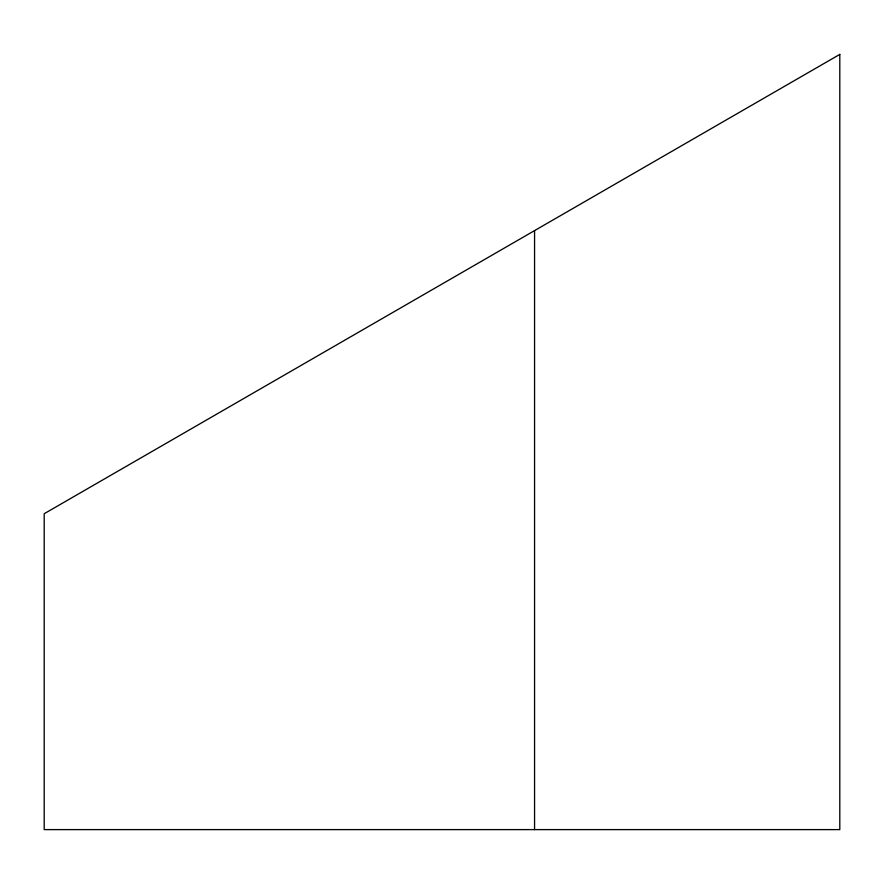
<?xml version="1.0" encoding="UTF-8"?>
<svg xmlns="http://www.w3.org/2000/svg" width="884" height="884" viewBox="0 0 884 884"><rect width="100%" height="100%" fill="white"/><g stroke="black" fill="none" stroke-linecap="round" stroke-linejoin="round"><path stroke-width="1.33" d="M534.566 230.613L534.566 829.612M839.8 54.388L44.2 513.726L44.2 829.612L839.8 829.612L839.8 54.388"/></g></svg>
